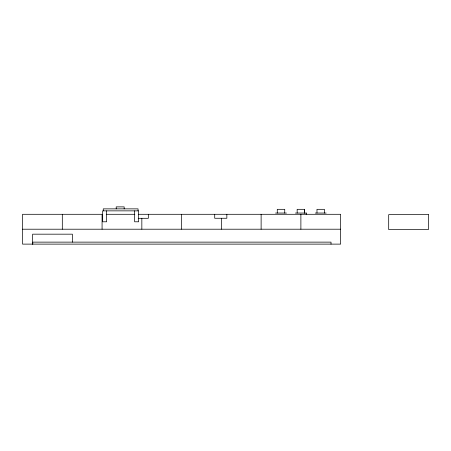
<?xml version="1.0" encoding="UTF-8"?>
<svg xmlns="http://www.w3.org/2000/svg" width="451" height="451" viewBox="0 0 451 451"><rect width="100%" height="100%" fill="white"/><g stroke="black" fill="none" stroke-linecap="round" stroke-linejoin="round"><path stroke-width="0.68" d="M275.555 213.052L286.453 213.052M295.428 213.052L306.342 213.052M315.255 213.052L326.163 213.052M106.261 214.298L134.86 214.298M138.22 214.298L340.646 214.298L340.646 244.121L22.55 244.121L22.55 214.298L102.073 214.298L102.073 229.209M138.22 218.307L148.328 218.307L148.328 214.298M22.55 229.209L340.646 229.209M331.017 244.121L331.017 242.131L32.799 242.131L32.799 244.121M324.438 213.052L324.438 209.326L316.98 209.326L316.98 213.052M306.246 213.052L306.246 214.298M304.611 213.052L304.611 209.326L297.158 209.326L297.17 213.052M304.464 209.326L304.464 213.052M300.885 214.298L300.885 229.209M284.733 213.052L284.733 209.326L277.275 209.326L277.275 213.052M261.123 214.298L261.123 229.209M226.842 214.298L226.842 218.267L214.71 218.267L214.71 214.298M221.362 218.363L221.362 229.209M181.601 214.298L181.601 229.209M141.839 218.363L141.839 229.209M138.051 210.859L138.051 208.869L103.262 208.869L103.262 210.859M134.657 210.859L134.657 221.791L138.637 221.791L138.637 210.859L102.676 210.859L102.676 221.791L106.656 221.791L106.656 210.859M124.166 208.869L124.166 206.879L116.211 206.879L116.211 208.869M72.402 242.131L72.402 234.176L32.641 234.176L32.641 244.121M62.311 214.298L62.311 229.209M428.45 214.648L388.689 214.648L388.689 229.559L428.45 229.559L428.45 214.648"/></g></svg>
